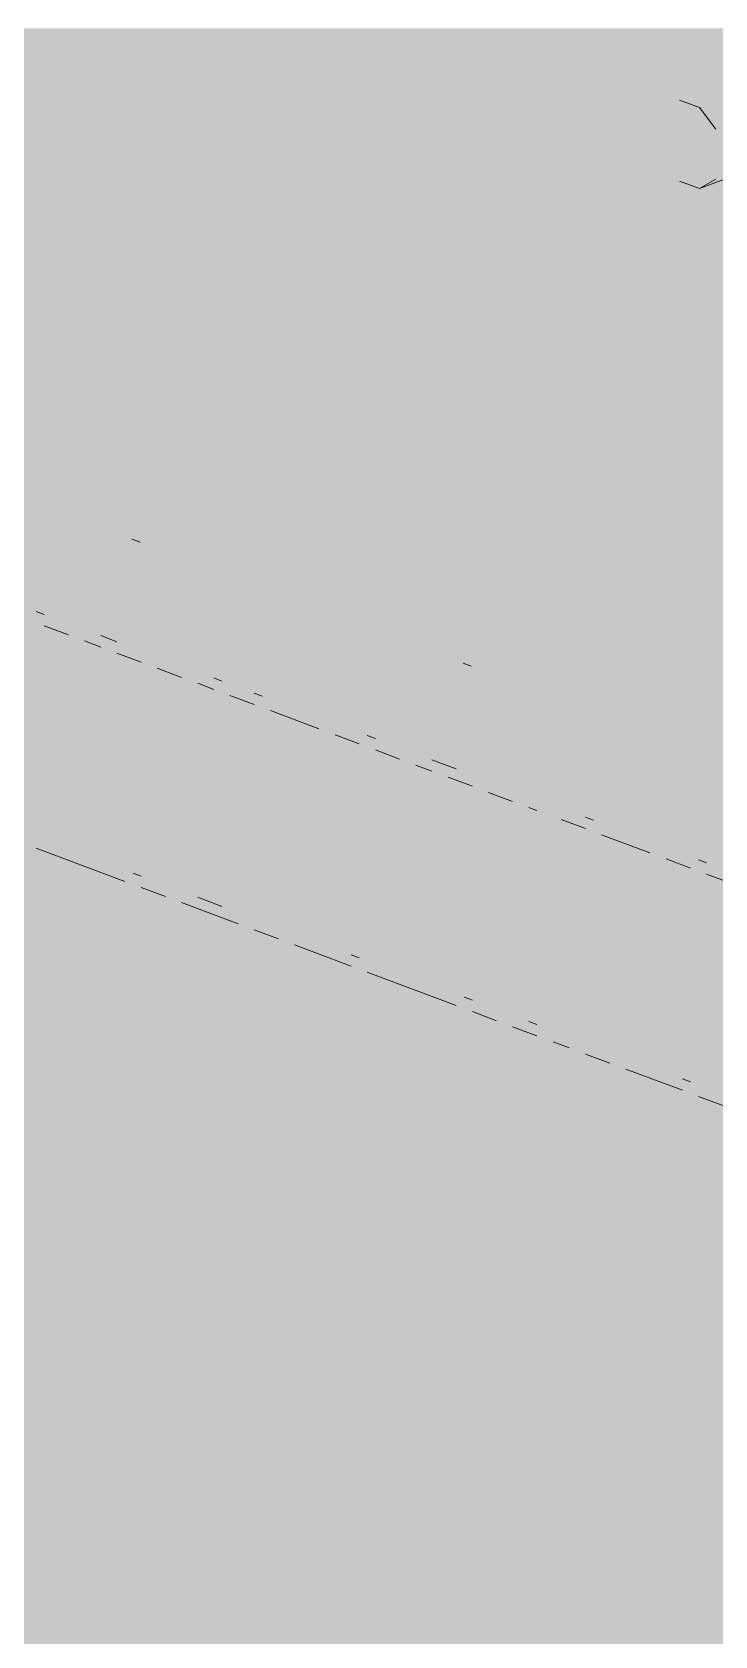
# Paper-space layout '03 3D Building and Roof' of a CAD drawing. Header units: millimetres. Extents: x 5 to 415, y 5 to 292.
# Drawn here: x 80.31 to 85.56, y 51.63 to 63.97 of the extents above; entities that cross this region are included whole.
import ezdxf

# ---------------------------------------------------------------- set-up
doc = ezdxf.new("R2010")
doc.units = ezdxf.units.MM
doc.layers.add('EXISTING', color=7, linetype='Continuous')
doc.layers.add('IMAGES', color=7, linetype='Continuous')

# ---------------------------------------------------------------- blocks, each defined once
blk = doc.blocks.new('SHEET_03')
at = {"layer": 'EXISTING', "color": 250, "lineweight": 9}
for p, q in [((85.445, 62.766), (109.12, 71.635)), ((85.445, 63.389), (85.29, 63.447)), ((85.57, 63.223), (85.445, 63.389)), ((85.29, 62.823), (85.445, 62.766)), ((85.445, 62.766), (85.57, 62.838)), ((81.138, 60.046), (81.076, 60.069)), ((80.338, 59.513), (80.4, 59.49)), ((80.587, 59.332), (80.4, 59.402)), ((80.835, 59.239), (80.711, 59.286)), ((80.835, 59.327), (80.96, 59.28)), ((81.146, 59.123), (80.96, 59.193)), ((83.687, 59.091), (83.625, 59.114)), ((81.457, 59.006), (81.271, 59.076)), ((81.706, 59.001), (81.768, 58.977)), ((81.706, 58.913), (81.582, 58.96)), ((82.017, 58.797), (81.83, 58.867)), ((82.017, 58.884), (82.079, 58.861)), ((82.514, 58.61), (82.141, 58.75)), ((82.825, 58.494), (82.639, 58.564)), ((82.887, 58.558), (82.949, 58.535)), ((83.136, 58.377), (82.949, 58.447)), ((83.385, 58.372), (83.571, 58.302)), ((83.385, 58.284), (83.26, 58.331)), ((83.696, 58.168), (83.509, 58.238)), ((84.006, 58.051), (83.82, 58.121)), ((84.193, 57.981), (84.131, 58.005)), ((84.566, 57.842), (84.38, 57.912)), ((84.566, 57.929), (84.628, 57.906)), ((85.063, 57.655), (84.69, 57.795)), ((81.022, 57.436), (80.338, 57.692)), ((81.084, 57.5), (81.146, 57.477)), ((85.374, 57.539), (85.188, 57.609)), ((85.437, 57.603), (85.499, 57.58)), ((81.333, 57.319), (81.146, 57.389)), ((85.685, 57.422), (85.499, 57.492)), ((81.892, 57.11), (81.457, 57.273)), ((81.582, 57.314), (81.768, 57.244)), ((82.203, 56.993), (82.017, 57.063)), ((82.763, 56.784), (82.328, 56.947)), ((82.763, 56.871), (82.825, 56.848)), ((83.571, 56.481), (82.887, 56.737)), ((83.633, 56.545), (83.696, 56.522)), ((83.882, 56.364), (83.696, 56.434)), ((84.193, 56.248), (84.006, 56.318)), ((84.131, 56.359), (84.193, 56.335)), ((84.442, 56.155), (84.317, 56.201)), ((84.753, 56.038), (84.566, 56.108)), ((85.312, 55.829), (84.877, 55.992)), ((85.312, 55.916), (85.374, 55.893)), ((86.12, 55.526), (85.437, 55.782))]:
    blk.add_line(p, q, dxfattribs=at)
at = {"layer": 'IMAGES', "color": 7}
for points in [[(71.676, 63.829), (85.899, 63.829), (71.676, 64), (85.899, 64)], [(72.018, 63.657), (85.213, 63.657), (72.018, 63.829), (85.213, 63.829)], [(85.213, 63.657), (85.385, 63.657), (85.213, 63.829), (85.385, 63.829)], [(85.385, 63.657), (85.556, 63.657), (85.385, 63.829), (85.556, 63.829)], [(85.556, 63.657), (85.727, 63.657), (85.556, 63.829), (85.727, 63.829)], [(72.532, 63.486), (85.213, 63.486), (72.532, 63.657), (85.213, 63.657)], [(85.213, 63.314), (85.385, 63.314), (85.213, 63.657), (85.385, 63.657)], [(85.385, 63.486), (85.556, 63.486), (85.385, 63.657), (85.556, 63.657)], [(85.556, 63.486), (85.727, 63.486), (85.556, 63.657), (85.727, 63.657)], [(73.047, 63.314), (85.042, 63.314), (73.047, 63.486), (85.042, 63.486)], [(85.042, 63.314), (85.213, 63.314), (85.042, 63.486), (85.213, 63.486)], [(85.385, 63.314), (85.556, 63.314), (85.385, 63.486), (85.556, 63.486)], [(85.556, 63.314), (85.727, 63.314), (85.556, 63.486), (85.727, 63.486)], [(73.389, 63.143), (84.871, 63.143), (73.389, 63.314), (84.871, 63.314)], [(84.871, 62.971), (85.042, 62.971), (84.871, 63.314), (85.042, 63.314)], [(85.042, 63.143), (85.213, 63.143), (85.042, 63.314), (85.213, 63.314)], [(85.213, 63.143), (85.385, 63.143), (85.213, 63.314), (85.385, 63.314)], [(85.385, 63.143), (86.07, 63.143), (85.385, 63.314), (86.07, 63.314)], [(73.732, 62.971), (84.871, 62.971), (73.732, 63.143), (84.871, 63.143)], [(85.042, 62.971), (85.213, 62.971), (85.042, 63.143), (85.213, 63.143)], [(85.213, 62.971), (85.556, 62.971), (85.213, 63.143), (85.556, 63.143)], [(85.556, 62.971), (85.899, 62.971), (85.556, 63.143), (85.899, 63.143)], [(73.903, 62.8), (84.871, 62.8), (73.903, 62.971), (84.871, 62.971)], [(84.871, 62.8), (85.042, 62.8), (84.871, 62.971), (85.042, 62.971)], [(85.042, 62.8), (85.385, 62.8), (85.042, 62.971), (85.385, 62.971)], [(85.385, 62.8), (85.556, 62.8), (85.385, 62.971), (85.556, 62.971)], [(85.556, 62.8), (85.727, 62.8), (85.556, 62.971), (85.727, 62.971)], [(74.76, 62.629), (85.042, 62.629), (74.76, 62.8), (85.042, 62.8)], [(85.042, 62.629), (85.213, 62.629), (85.042, 62.8), (85.213, 62.8)], [(85.213, 62.629), (85.385, 62.629), (85.213, 62.8), (85.385, 62.8)], [(85.385, 62.629), (85.899, 62.629), (85.385, 62.8), (85.899, 62.8)], [(75.446, 62.457), (85.213, 62.457), (75.446, 62.629), (85.213, 62.629)], [(85.213, 62.457), (85.385, 62.457), (85.213, 62.629), (85.385, 62.629)], [(85.385, 62.457), (85.556, 62.457), (85.385, 62.629), (85.556, 62.629)], [(85.556, 62.457), (85.899, 62.457), (85.556, 62.629), (85.899, 62.629)], [(75.617, 62.286), (94.296, 62.286), (75.617, 62.457), (94.296, 62.457)], [(76.302, 62.114), (93.781, 62.114), (76.302, 62.286), (93.781, 62.286)], [(76.645, 61.943), (93.267, 61.943), (76.645, 62.114), (93.267, 62.114)], [(76.988, 61.771), (92.925, 61.771), (76.988, 61.943), (92.925, 61.943)], [(77.502, 61.6), (92.411, 61.6), (77.502, 61.771), (92.411, 61.771)], [(78.187, 61.429), (92.068, 61.429), (78.187, 61.6), (92.068, 61.6)], [(78.359, 61.257), (91.725, 61.257), (78.359, 61.429), (91.725, 61.429)], [(78.873, 61.086), (91.04, 61.086), (78.873, 61.257), (91.04, 61.257)], [(79.216, 60.914), (90.697, 60.914), (79.216, 61.086), (90.697, 61.086)], [(79.901, 60.743), (90.011, 60.743), (79.901, 60.914), (90.011, 60.914)], [(80.244, 60.571), (80.415, 60.571), (80.244, 60.743), (80.415, 60.743)], [(80.415, 60.571), (89.84, 60.571), (80.415, 60.743), (89.84, 60.743)], [(80.244, 60.229), (80.415, 60.229), (80.244, 60.571), (80.415, 60.571)], [(80.415, 60.4), (80.586, 60.4), (80.415, 60.571), (80.586, 60.571)], [(80.586, 60.4), (80.758, 60.4), (80.586, 60.571), (80.758, 60.571)], [(80.758, 60.4), (89.326, 60.4), (80.758, 60.571), (89.326, 60.571)], [(80.415, 60.229), (80.586, 60.229), (80.415, 60.4), (80.586, 60.4)], [(80.586, 60.229), (80.758, 60.229), (80.586, 60.4), (80.758, 60.4)], [(80.758, 60.229), (80.929, 60.229), (80.758, 60.4), (80.929, 60.4)], [(80.929, 60.229), (81.101, 60.229), (80.929, 60.4), (81.101, 60.4)], [(81.101, 60.229), (81.272, 60.229), (81.101, 60.4), (81.272, 60.4)], [(81.272, 60.229), (88.641, 60.229), (81.272, 60.4), (88.641, 60.4)], [(80.244, 60.057), (80.415, 60.057), (80.244, 60.229), (80.415, 60.229)], [(80.415, 60.057), (80.586, 60.057), (80.415, 60.229), (80.586, 60.229)], [(80.586, 60.057), (80.929, 60.057), (80.586, 60.229), (80.929, 60.229)], [(80.929, 60.057), (81.101, 60.057), (80.929, 60.229), (81.101, 60.229)], [(81.101, 59.886), (81.272, 59.886), (81.101, 60.229), (81.272, 60.229)], [(81.272, 60.057), (81.443, 60.057), (81.272, 60.229), (81.443, 60.229)], [(81.443, 60.057), (88.641, 60.057), (81.443, 60.229), (88.641, 60.229)], [(79.73, 59.886), (80.586, 59.886), (79.73, 60.057), (80.586, 60.057)], [(80.586, 59.886), (80.758, 59.886), (80.586, 60.057), (80.758, 60.057)], [(80.758, 59.886), (81.101, 59.886), (80.758, 60.057), (81.101, 60.057)], [(81.272, 59.886), (81.443, 59.886), (81.272, 60.057), (81.443, 60.057)], [(81.443, 59.886), (81.615, 59.886), (81.443, 60.057), (81.615, 60.057)], [(81.615, 59.886), (81.786, 59.886), (81.615, 60.057), (81.786, 60.057)], [(81.786, 59.886), (81.957, 59.886), (81.786, 60.057), (81.957, 60.057)], [(81.957, 59.886), (82.129, 59.886), (81.957, 60.057), (82.129, 60.057)], [(82.129, 59.886), (87.955, 59.886), (82.129, 60.057), (87.955, 60.057)], [(80.244, 59.714), (81.101, 59.714), (80.244, 59.886), (81.101, 59.886)], [(81.101, 59.714), (81.272, 59.714), (81.101, 59.886), (81.272, 59.886)], [(81.272, 59.714), (81.615, 59.714), (81.272, 59.886), (81.615, 59.886)], [(81.615, 59.714), (81.786, 59.714), (81.615, 59.886), (81.786, 59.886)], [(81.786, 59.714), (81.957, 59.714), (81.786, 59.886), (81.957, 59.886)], [(81.957, 59.714), (82.129, 59.714), (81.957, 59.886), (82.129, 59.886)], [(82.129, 59.714), (82.471, 59.714), (82.129, 59.886), (82.471, 59.886)], [(82.471, 59.714), (82.643, 59.714), (82.471, 59.886), (82.643, 59.886)], [(82.643, 59.714), (87.784, 59.714), (82.643, 59.886), (87.784, 59.886)], [(80.244, 59.543), (80.586, 59.543), (80.244, 59.714), (80.586, 59.714)], [(80.586, 59.543), (80.758, 59.543), (80.586, 59.714), (80.758, 59.714)], [(80.758, 59.543), (81.615, 59.543), (80.758, 59.714), (81.615, 59.714)], [(81.615, 59.543), (81.786, 59.543), (81.615, 59.714), (81.786, 59.714)], [(81.786, 59.543), (81.957, 59.543), (81.786, 59.714), (81.957, 59.714)], [(81.957, 59.543), (82.129, 59.543), (81.957, 59.714), (82.129, 59.714)], [(82.129, 59.543), (82.3, 59.543), (82.129, 59.714), (82.3, 59.714)], [(82.3, 59.543), (82.471, 59.543), (82.3, 59.714), (82.471, 59.714)], [(82.471, 59.543), (82.643, 59.543), (82.471, 59.714), (82.643, 59.714)], [(82.643, 59.543), (82.814, 59.543), (82.643, 59.714), (82.814, 59.714)], [(82.814, 59.543), (82.986, 59.543), (82.814, 59.714), (82.986, 59.714)], [(82.986, 59.543), (86.927, 59.543), (82.986, 59.714), (86.927, 59.714)], [(80.072, 59.371), (80.586, 59.371), (80.072, 59.543), (80.586, 59.543)], [(80.586, 59.371), (80.758, 59.371), (80.586, 59.543), (80.758, 59.543)], [(80.758, 59.371), (80.929, 59.371), (80.758, 59.543), (80.929, 59.543)], [(80.929, 59.371), (81.957, 59.371), (80.929, 59.543), (81.957, 59.543)], [(81.957, 59.371), (82.129, 59.371), (81.957, 59.543), (82.129, 59.543)], [(82.129, 59.371), (82.643, 59.371), (82.129, 59.543), (82.643, 59.543)], [(82.643, 59.371), (82.814, 59.371), (82.643, 59.543), (82.814, 59.543)], [(82.814, 59.371), (82.986, 59.371), (82.814, 59.543), (82.986, 59.543)], [(82.986, 59.371), (83.157, 59.371), (82.986, 59.543), (83.157, 59.543)], [(83.157, 59.371), (83.5, 59.371), (83.157, 59.543), (83.5, 59.543)], [(83.5, 59.371), (86.413, 59.371), (83.5, 59.543), (86.413, 59.543)], [(80.244, 59.2), (80.415, 59.2), (80.244, 59.371), (80.415, 59.371)], [(80.415, 59.2), (80.758, 59.2), (80.415, 59.371), (80.758, 59.371)], [(80.758, 59.2), (80.929, 59.2), (80.758, 59.371), (80.929, 59.371)], [(80.929, 59.2), (81.101, 59.2), (80.929, 59.371), (81.101, 59.371)], [(81.101, 59.2), (81.272, 59.2), (81.101, 59.371), (81.272, 59.371)], [(81.272, 59.2), (81.615, 59.2), (81.272, 59.371), (81.615, 59.371)], [(81.615, 59.2), (82.814, 59.2), (81.615, 59.371), (82.814, 59.371)], [(82.814, 59.2), (83.157, 59.2), (82.814, 59.371), (83.157, 59.371)], [(83.157, 59.2), (83.328, 59.2), (83.157, 59.371), (83.328, 59.371)], [(83.328, 59.2), (83.5, 59.2), (83.328, 59.371), (83.5, 59.371)], [(83.5, 59.2), (83.671, 59.2), (83.5, 59.371), (83.671, 59.371)], [(83.671, 59.2), (83.842, 59.2), (83.671, 59.371), (83.842, 59.371)], [(83.842, 59.2), (84.014, 59.2), (83.842, 59.371), (84.014, 59.371)], [(84.014, 59.2), (84.185, 59.2), (84.014, 59.371), (84.185, 59.371)], [(84.185, 59.2), (86.07, 59.2), (84.185, 59.371), (86.07, 59.371)], [(80.072, 59.029), (80.415, 59.029), (80.072, 59.2), (80.415, 59.2)], [(80.415, 59.029), (80.586, 59.029), (80.415, 59.2), (80.586, 59.2)], [(80.586, 59.029), (80.758, 59.029), (80.586, 59.2), (80.758, 59.2)], [(80.758, 59.029), (80.929, 59.029), (80.758, 59.2), (80.929, 59.2)], [(80.929, 59.029), (81.272, 59.029), (80.929, 59.2), (81.272, 59.2)], [(81.272, 59.029), (81.615, 59.029), (81.272, 59.2), (81.615, 59.2)], [(81.615, 59.029), (81.786, 59.029), (81.615, 59.2), (81.786, 59.2)], [(81.786, 59.029), (81.957, 59.029), (81.786, 59.2), (81.957, 59.2)], [(81.957, 59.029), (82.129, 59.029), (81.957, 59.2), (82.129, 59.2)], [(82.129, 59.029), (82.814, 59.029), (82.129, 59.2), (82.814, 59.2)], [(82.814, 59.029), (82.986, 59.029), (82.814, 59.2), (82.986, 59.2)], [(82.986, 59.029), (83.157, 59.029), (82.986, 59.2), (83.157, 59.2)], [(83.157, 59.029), (83.328, 59.029), (83.157, 59.2), (83.328, 59.2)], [(83.328, 59.029), (83.5, 59.029), (83.328, 59.2), (83.5, 59.2)], [(83.5, 59.029), (83.671, 59.029), (83.5, 59.2), (83.671, 59.2)], [(83.671, 59.029), (83.842, 59.029), (83.671, 59.2), (83.842, 59.2)], [(83.842, 59.029), (84.014, 59.029), (83.842, 59.2), (84.014, 59.2)], [(84.014, 58.857), (84.185, 58.857), (84.014, 59.2), (84.185, 59.2)], [(84.185, 59.029), (84.356, 59.029), (84.185, 59.2), (84.356, 59.2)], [(84.356, 59.029), (85.556, 59.029), (84.356, 59.2), (85.556, 59.2)], [(85.556, 59.029), (86.07, 59.029), (85.556, 59.2), (86.07, 59.2)], [(78.53, 58.857), (80.586, 58.857), (78.53, 59.029), (80.586, 59.029)], [(80.586, 58.857), (80.758, 58.857), (80.586, 59.029), (80.758, 59.029)], [(80.758, 58.857), (80.929, 58.857), (80.758, 59.029), (80.929, 59.029)], [(80.929, 58.857), (81.101, 58.857), (80.929, 59.029), (81.101, 59.029)], [(81.101, 58.857), (81.272, 58.857), (81.101, 59.029), (81.272, 59.029)], [(81.272, 58.857), (81.615, 58.857), (81.272, 59.029), (81.615, 59.029)], [(81.615, 58.857), (81.786, 58.857), (81.615, 59.029), (81.786, 59.029)], [(81.786, 58.857), (81.957, 58.857), (81.786, 59.029), (81.957, 59.029)], [(81.957, 58.857), (82.129, 58.857), (81.957, 59.029), (82.129, 59.029)], [(82.129, 58.857), (82.3, 58.857), (82.129, 59.029), (82.3, 59.029)], [(82.3, 58.857), (82.471, 58.857), (82.3, 59.029), (82.471, 59.029)], [(82.471, 58.857), (83.842, 58.857), (82.471, 59.029), (83.842, 59.029)], [(83.842, 58.857), (84.014, 58.857), (83.842, 59.029), (84.014, 59.029)], [(84.185, 58.857), (84.356, 58.857), (84.185, 59.029), (84.356, 59.029)], [(84.356, 58.857), (84.528, 58.857), (84.356, 59.029), (84.528, 59.029)], [(84.528, 58.857), (84.699, 58.857), (84.528, 59.029), (84.699, 59.029)], [(84.699, 58.686), (84.871, 58.686), (84.699, 59.029), (84.871, 59.029)], [(84.871, 58.857), (85.213, 58.857), (84.871, 59.029), (85.213, 59.029)], [(85.213, 58.857), (85.385, 58.857), (85.213, 59.029), (85.385, 59.029)], [(85.385, 58.857), (85.556, 58.857), (85.385, 59.029), (85.556, 59.029)], [(85.556, 58.857), (85.899, 58.857), (85.556, 59.029), (85.899, 59.029)], [(79.044, 58.686), (80.929, 58.686), (79.044, 58.857), (80.929, 58.857)], [(80.929, 58.686), (81.272, 58.686), (80.929, 58.857), (81.272, 58.857)], [(81.272, 58.686), (81.443, 58.686), (81.272, 58.857), (81.443, 58.857)], [(81.443, 58.686), (81.615, 58.686), (81.443, 58.857), (81.615, 58.857)], [(81.615, 58.686), (81.786, 58.686), (81.615, 58.857), (81.786, 58.857)], [(81.786, 58.686), (81.957, 58.686), (81.786, 58.857), (81.957, 58.857)], [(81.957, 58.686), (82.129, 58.686), (81.957, 58.857), (82.129, 58.857)], [(82.129, 58.686), (82.3, 58.686), (82.129, 58.857), (82.3, 58.857)], [(82.3, 58.686), (82.471, 58.686), (82.3, 58.857), (82.471, 58.857)], [(82.471, 58.686), (82.643, 58.686), (82.471, 58.857), (82.643, 58.857)], [(82.643, 58.686), (82.814, 58.686), (82.643, 58.857), (82.814, 58.857)], [(82.814, 58.686), (83.157, 58.686), (82.814, 58.857), (83.157, 58.857)], [(83.157, 58.686), (84.014, 58.686), (83.157, 58.857), (84.014, 58.857)], [(84.014, 58.686), (84.185, 58.686), (84.014, 58.857), (84.185, 58.857)], [(84.185, 58.686), (84.356, 58.686), (84.185, 58.857), (84.356, 58.857)], [(84.356, 58.686), (84.528, 58.686), (84.356, 58.857), (84.528, 58.857)], [(84.528, 58.686), (84.699, 58.686), (84.528, 58.857), (84.699, 58.857)], [(84.871, 58.514), (85.213, 58.514), (84.871, 58.857), (85.213, 58.857)], [(85.213, 58.686), (85.385, 58.686), (85.213, 58.857), (85.385, 58.857)], [(85.385, 58.514), (85.556, 58.514), (85.385, 58.857), (85.556, 58.857)], [(85.556, 58.686), (85.899, 58.686), (85.556, 58.857), (85.899, 58.857)], [(79.387, 58.514), (81.443, 58.514), (79.387, 58.686), (81.443, 58.686)], [(81.443, 58.514), (81.615, 58.514), (81.443, 58.686), (81.615, 58.686)], [(81.615, 58.514), (82.129, 58.514), (81.615, 58.686), (82.129, 58.686)], [(82.129, 58.514), (82.3, 58.514), (82.129, 58.686), (82.3, 58.686)], [(82.3, 58.514), (82.814, 58.514), (82.3, 58.686), (82.814, 58.686)], [(82.814, 58.514), (82.986, 58.514), (82.814, 58.686), (82.986, 58.686)], [(82.986, 58.514), (83.157, 58.514), (82.986, 58.686), (83.157, 58.686)], [(83.157, 58.514), (83.328, 58.514), (83.157, 58.686), (83.328, 58.686)], [(83.328, 58.514), (83.5, 58.514), (83.328, 58.686), (83.5, 58.686)], [(83.5, 58.514), (83.671, 58.514), (83.5, 58.686), (83.671, 58.686)], [(83.671, 58.514), (84.185, 58.514), (83.671, 58.686), (84.185, 58.686)], [(84.185, 58.514), (84.356, 58.514), (84.185, 58.686), (84.356, 58.686)], [(84.356, 58.514), (84.699, 58.514), (84.356, 58.686), (84.699, 58.686)], [(84.699, 58.514), (84.871, 58.514), (84.699, 58.686), (84.871, 58.686)], [(85.213, 58.514), (85.385, 58.514), (85.213, 58.686), (85.385, 58.686)], [(85.556, 58.514), (85.899, 58.514), (85.556, 58.686), (85.899, 58.686)], [(79.901, 58.343), (82.129, 58.343), (79.901, 58.514), (82.129, 58.514)], [(82.129, 58.343), (82.3, 58.343), (82.129, 58.514), (82.3, 58.514)], [(82.3, 58.343), (82.471, 58.343), (82.3, 58.514), (82.471, 58.514)], [(82.471, 58.343), (82.643, 58.343), (82.471, 58.514), (82.643, 58.514)], [(82.643, 58.343), (82.814, 58.343), (82.643, 58.514), (82.814, 58.514)], [(82.814, 58.343), (83.157, 58.343), (82.814, 58.514), (83.157, 58.514)], [(83.157, 58.343), (83.5, 58.343), (83.157, 58.514), (83.5, 58.514)], [(83.5, 58.343), (83.671, 58.343), (83.5, 58.514), (83.671, 58.514)], [(83.671, 58.343), (83.842, 58.343), (83.671, 58.514), (83.842, 58.514)], [(83.842, 58.343), (84.356, 58.343), (83.842, 58.514), (84.356, 58.514)], [(84.356, 58.343), (84.528, 58.343), (84.356, 58.514), (84.528, 58.514)], [(84.528, 58.343), (84.699, 58.343), (84.528, 58.514), (84.699, 58.514)], [(84.699, 58.343), (84.871, 58.343), (84.699, 58.514), (84.871, 58.514)], [(84.871, 58.343), (85.213, 58.343), (84.871, 58.514), (85.213, 58.514)], [(85.213, 58.343), (85.385, 58.343), (85.213, 58.514), (85.385, 58.514)], [(85.385, 58.171), (85.556, 58.171), (85.385, 58.514), (85.556, 58.514)], [(85.556, 58.171), (85.727, 58.171), (85.556, 58.514), (85.727, 58.514)], [(80.244, 58.171), (80.415, 58.171), (80.244, 58.343), (80.415, 58.343)], [(80.415, 58.171), (82.3, 58.171), (80.415, 58.343), (82.3, 58.343)], [(82.3, 58.171), (82.643, 58.171), (82.3, 58.343), (82.643, 58.343)], [(82.643, 58.171), (82.814, 58.171), (82.643, 58.343), (82.814, 58.343)], [(82.814, 58.171), (82.986, 58.171), (82.814, 58.343), (82.986, 58.343)], [(82.986, 58.171), (83.157, 58.171), (82.986, 58.343), (83.157, 58.343)], [(83.157, 58.171), (83.328, 58.171), (83.157, 58.343), (83.328, 58.343)], [(83.328, 58.171), (83.5, 58.171), (83.328, 58.343), (83.5, 58.343)], [(83.5, 58.171), (83.671, 58.171), (83.5, 58.343), (83.671, 58.343)], [(83.671, 58.171), (83.842, 58.171), (83.671, 58.343), (83.842, 58.343)], [(83.842, 58.171), (84.528, 58.171), (83.842, 58.343), (84.528, 58.343)], [(84.528, 58.171), (84.699, 58.171), (84.528, 58.343), (84.699, 58.343)], [(84.699, 58.171), (85.385, 58.171), (84.699, 58.343), (85.385, 58.343)], [(80.244, 57.829), (80.415, 57.829), (80.244, 58.171), (80.415, 58.171)], [(80.415, 58), (80.758, 58), (80.415, 58.171), (80.758, 58.171)], [(80.758, 58), (82.814, 58), (80.758, 58.171), (82.814, 58.171)], [(82.814, 58), (82.986, 58), (82.814, 58.171), (82.986, 58.171)], [(82.986, 58), (83.328, 58), (82.986, 58.171), (83.328, 58.171)], [(83.328, 58), (83.5, 58), (83.328, 58.171), (83.5, 58.171)], [(83.5, 58), (83.671, 58), (83.5, 58.171), (83.671, 58.171)], [(83.671, 58), (84.185, 58), (83.671, 58.171), (84.185, 58.171)], [(84.185, 58), (84.356, 58), (84.185, 58.171), (84.356, 58.171)], [(84.356, 58), (84.871, 58), (84.356, 58.171), (84.871, 58.171)], [(84.871, 58), (85.556, 58), (84.871, 58.171), (85.556, 58.171)], [(85.556, 58), (85.727, 58), (85.556, 58.171), (85.727, 58.171)], [(80.415, 57.829), (80.586, 57.829), (80.415, 58), (80.586, 58)], [(80.586, 57.829), (80.929, 57.829), (80.586, 58), (80.929, 58)], [(80.929, 57.829), (81.101, 57.829), (80.929, 58), (81.101, 58)], [(81.101, 57.829), (81.272, 57.829), (81.101, 58), (81.272, 58)], [(81.272, 57.829), (83.328, 57.829), (81.272, 58), (83.328, 58)], [(83.328, 57.829), (83.5, 57.829), (83.328, 58), (83.5, 58)], [(83.5, 57.829), (83.671, 57.829), (83.5, 58), (83.671, 58)], [(83.671, 57.829), (83.842, 57.829), (83.671, 58), (83.842, 58)], [(83.842, 57.829), (84.014, 57.829), (83.842, 58), (84.014, 58)], [(84.014, 57.829), (84.185, 57.829), (84.014, 58), (84.185, 58)], [(84.185, 57.829), (84.356, 57.829), (84.185, 58), (84.356, 58)], [(84.356, 57.829), (84.528, 57.829), (84.356, 58), (84.528, 58)], [(84.528, 57.829), (84.699, 57.829), (84.528, 58), (84.699, 58)], [(84.699, 57.829), (84.871, 57.829), (84.699, 58), (84.871, 58)], [(84.871, 57.829), (85.042, 57.829), (84.871, 58), (85.042, 58)], [(85.042, 57.829), (85.899, 57.829), (85.042, 58), (85.899, 58)], [(80.244, 57.657), (80.586, 57.657), (80.244, 57.829), (80.586, 57.829)], [(80.586, 57.657), (80.758, 57.657), (80.586, 57.829), (80.758, 57.829)], [(80.758, 57.657), (80.929, 57.657), (80.758, 57.829), (80.929, 57.829)], [(80.929, 57.657), (81.272, 57.657), (80.929, 57.829), (81.272, 57.829)], [(81.272, 57.657), (81.443, 57.657), (81.272, 57.829), (81.443, 57.829)], [(81.443, 57.657), (81.615, 57.657), (81.443, 57.829), (81.615, 57.829)], [(81.615, 57.657), (83.671, 57.657), (81.615, 57.829), (83.671, 57.829)], [(83.671, 57.657), (83.842, 57.657), (83.671, 57.829), (83.842, 57.829)], [(83.842, 57.657), (84.356, 57.657), (83.842, 57.829), (84.356, 57.829)], [(84.356, 57.657), (84.528, 57.657), (84.356, 57.829), (84.528, 57.829)], [(84.528, 57.657), (84.699, 57.657), (84.528, 57.829), (84.699, 57.829)], [(84.699, 57.657), (84.871, 57.657), (84.699, 57.829), (84.871, 57.829)], [(84.871, 57.486), (85.042, 57.486), (84.871, 57.829), (85.042, 57.829)], [(85.042, 57.657), (85.385, 57.657), (85.042, 57.829), (85.385, 57.829)], [(85.385, 57.657), (85.556, 57.657), (85.385, 57.829), (85.556, 57.829)], [(85.556, 57.657), (85.727, 57.657), (85.556, 57.829), (85.727, 57.829)], [(80.244, 57.486), (80.415, 57.486), (80.244, 57.657), (80.415, 57.657)], [(80.415, 57.486), (80.586, 57.486), (80.415, 57.657), (80.586, 57.657)], [(80.586, 57.314), (80.929, 57.314), (80.586, 57.657), (80.929, 57.657)], [(80.929, 57.486), (81.272, 57.486), (80.929, 57.657), (81.272, 57.657)], [(81.272, 57.486), (82.129, 57.486), (81.272, 57.657), (82.129, 57.657)], [(82.129, 57.314), (82.3, 57.314), (82.129, 57.657), (82.3, 57.657)], [(82.3, 57.486), (82.643, 57.486), (82.3, 57.657), (82.643, 57.657)], [(82.643, 57.486), (84.356, 57.486), (82.643, 57.657), (84.356, 57.657)], [(84.356, 57.486), (84.699, 57.486), (84.356, 57.657), (84.699, 57.657)], [(84.699, 57.486), (84.871, 57.486), (84.699, 57.657), (84.871, 57.657)], [(85.042, 57.486), (85.556, 57.486), (85.042, 57.657), (85.556, 57.657)], [(85.556, 57.486), (85.727, 57.486), (85.556, 57.657), (85.727, 57.657)], [(80.072, 57.314), (80.415, 57.314), (80.072, 57.486), (80.415, 57.486)], [(80.415, 57.314), (80.586, 57.314), (80.415, 57.486), (80.586, 57.486)], [(80.929, 57.314), (81.272, 57.314), (80.929, 57.486), (81.272, 57.486)], [(81.272, 57.314), (81.443, 57.314), (81.272, 57.486), (81.443, 57.486)], [(81.443, 57.314), (81.786, 57.314), (81.443, 57.486), (81.786, 57.486)], [(81.786, 57.314), (81.957, 57.314), (81.786, 57.486), (81.957, 57.486)], [(81.957, 57.314), (82.129, 57.314), (81.957, 57.486), (82.129, 57.486)], [(82.3, 57.314), (82.471, 57.314), (82.3, 57.486), (82.471, 57.486)], [(82.471, 57.314), (82.643, 57.314), (82.471, 57.486), (82.643, 57.486)], [(82.643, 57.314), (82.814, 57.314), (82.643, 57.486), (82.814, 57.486)], [(82.814, 57.314), (84.699, 57.314), (82.814, 57.486), (84.699, 57.486)], [(84.699, 57.314), (84.871, 57.314), (84.699, 57.486), (84.871, 57.486)], [(84.871, 57.314), (85.213, 57.314), (84.871, 57.486), (85.213, 57.486)], [(85.213, 57.314), (85.385, 57.314), (85.213, 57.486), (85.385, 57.486)], [(85.385, 57.314), (85.556, 57.314), (85.385, 57.486), (85.556, 57.486)], [(85.556, 57.314), (85.727, 57.314), (85.556, 57.486), (85.727, 57.486)], [(66.706, 57.143), (80.586, 57.143), (66.706, 57.314), (80.586, 57.314)], [(80.586, 57.143), (80.929, 57.143), (80.586, 57.314), (80.929, 57.314)], [(80.929, 57.143), (81.101, 57.143), (80.929, 57.314), (81.101, 57.314)], [(81.101, 57.143), (81.443, 57.143), (81.101, 57.314), (81.443, 57.314)], [(81.443, 57.143), (81.786, 57.143), (81.443, 57.314), (81.786, 57.314)], [(81.786, 57.143), (81.957, 57.143), (81.786, 57.314), (81.957, 57.314)], [(81.957, 57.143), (82.129, 57.143), (81.957, 57.314), (82.129, 57.314)], [(82.129, 57.143), (82.3, 57.143), (82.129, 57.314), (82.3, 57.314)], [(82.3, 57.143), (82.643, 57.143), (82.3, 57.314), (82.643, 57.314)], [(82.643, 57.143), (82.986, 57.143), (82.643, 57.314), (82.986, 57.314)], [(82.986, 57.143), (83.157, 57.143), (82.986, 57.314), (83.157, 57.314)], [(83.157, 57.143), (85.213, 57.143), (83.157, 57.314), (85.213, 57.314)], [(85.213, 57.143), (85.727, 57.143), (85.213, 57.314), (85.727, 57.314)], [(66.706, 56.971), (81.101, 56.971), (66.706, 57.143), (81.101, 57.143)], [(81.101, 56.971), (81.443, 56.971), (81.101, 57.143), (81.443, 57.143)], [(81.443, 56.971), (81.615, 56.971), (81.443, 57.143), (81.615, 57.143)], [(81.615, 56.971), (81.786, 56.971), (81.615, 57.143), (81.786, 57.143)], [(81.786, 56.971), (81.957, 56.971), (81.786, 57.143), (81.957, 57.143)], [(81.957, 56.971), (82.3, 56.971), (81.957, 57.143), (82.3, 57.143)], [(82.3, 56.971), (82.471, 56.971), (82.3, 57.143), (82.471, 57.143)], [(82.471, 56.971), (82.814, 56.971), (82.471, 57.143), (82.814, 57.143)], [(82.814, 56.971), (83.5, 56.971), (82.814, 57.143), (83.5, 57.143)], [(83.5, 56.971), (85.727, 56.971), (83.5, 57.143), (85.727, 57.143)], [(66.706, 56.8), (81.443, 56.8), (66.706, 56.971), (81.443, 56.971)], [(81.443, 56.8), (81.786, 56.8), (81.443, 56.971), (81.786, 56.971)], [(81.786, 56.8), (81.957, 56.8), (81.786, 56.971), (81.957, 56.971)], [(81.957, 56.8), (82.129, 56.8), (81.957, 56.971), (82.129, 56.971)], [(82.129, 56.8), (82.3, 56.8), (82.129, 56.971), (82.3, 56.971)], [(82.3, 56.8), (82.471, 56.8), (82.3, 56.971), (82.471, 56.971)], [(82.471, 56.8), (82.814, 56.8), (82.471, 56.971), (82.814, 56.971)], [(82.814, 56.8), (82.986, 56.8), (82.814, 56.971), (82.986, 56.971)], [(82.986, 56.8), (83.157, 56.8), (82.986, 56.971), (83.157, 56.971)], [(83.157, 56.8), (83.671, 56.8), (83.157, 56.971), (83.671, 56.971)], [(83.671, 56.8), (83.842, 56.8), (83.671, 56.971), (83.842, 56.971)], [(83.842, 56.8), (84.014, 56.8), (83.842, 56.971), (84.014, 56.971)], [(84.014, 56.8), (86.07, 56.8), (84.014, 56.971), (86.07, 56.971)], [(66.706, 56.629), (81.957, 56.629), (66.706, 56.8), (81.957, 56.8)], [(81.957, 56.629), (82.3, 56.629), (81.957, 56.8), (82.3, 56.8)], [(82.3, 56.629), (82.471, 56.629), (82.3, 56.8), (82.471, 56.8)], [(82.471, 56.629), (82.643, 56.629), (82.471, 56.8), (82.643, 56.8)], [(82.643, 56.629), (82.814, 56.629), (82.643, 56.8), (82.814, 56.8)], [(82.814, 56.629), (83.157, 56.629), (82.814, 56.8), (83.157, 56.8)], [(83.157, 56.629), (83.842, 56.629), (83.157, 56.8), (83.842, 56.8)], [(83.842, 56.629), (84.014, 56.629), (83.842, 56.8), (84.014, 56.8)], [(84.014, 56.629), (84.356, 56.629), (84.014, 56.8), (84.356, 56.8)], [(84.356, 56.629), (84.528, 56.629), (84.356, 56.8), (84.528, 56.8)], [(84.528, 56.629), (84.871, 56.629), (84.528, 56.8), (84.871, 56.8)], [(84.871, 56.629), (85.042, 56.629), (84.871, 56.8), (85.042, 56.8)], [(85.042, 56.629), (86.584, 56.629), (85.042, 56.8), (86.584, 56.8)], [(66.706, 56.457), (82.471, 56.457), (66.706, 56.629), (82.471, 56.629)], [(82.471, 56.457), (82.643, 56.457), (82.471, 56.629), (82.643, 56.629)], [(82.643, 56.457), (82.814, 56.457), (82.643, 56.629), (82.814, 56.629)], [(82.814, 56.457), (82.986, 56.457), (82.814, 56.629), (82.986, 56.629)], [(82.986, 56.457), (83.157, 56.457), (82.986, 56.629), (83.157, 56.629)], [(83.157, 56.457), (83.5, 56.457), (83.157, 56.629), (83.5, 56.629)], [(83.5, 56.457), (83.842, 56.457), (83.5, 56.629), (83.842, 56.629)], [(83.842, 56.457), (84.014, 56.457), (83.842, 56.629), (84.014, 56.629)], [(84.014, 56.457), (84.185, 56.457), (84.014, 56.629), (84.185, 56.629)], [(84.185, 56.457), (84.356, 56.457), (84.185, 56.629), (84.356, 56.629)], [(84.356, 56.457), (84.699, 56.457), (84.356, 56.629), (84.699, 56.629)], [(84.699, 56.457), (84.871, 56.457), (84.699, 56.629), (84.871, 56.629)], [(84.871, 56.457), (85.042, 56.457), (84.871, 56.629), (85.042, 56.629)], [(85.042, 56.286), (85.213, 56.286), (85.042, 56.629), (85.213, 56.629)], [(85.213, 56.457), (85.385, 56.457), (85.213, 56.629), (85.385, 56.629)], [(85.385, 56.457), (86.927, 56.457), (85.385, 56.629), (86.927, 56.629)], [(66.706, 56.286), (82.814, 56.286), (66.706, 56.457), (82.814, 56.457)], [(82.814, 56.286), (82.986, 56.286), (82.814, 56.457), (82.986, 56.457)], [(82.986, 56.286), (83.157, 56.286), (82.986, 56.457), (83.157, 56.457)], [(83.157, 56.286), (83.328, 56.286), (83.157, 56.457), (83.328, 56.457)], [(83.328, 56.286), (83.5, 56.286), (83.328, 56.457), (83.5, 56.457)], [(83.5, 56.286), (83.671, 56.286), (83.5, 56.457), (83.671, 56.457)], [(83.671, 56.286), (83.842, 56.286), (83.671, 56.457), (83.842, 56.457)], [(83.842, 56.286), (84.185, 56.286), (83.842, 56.457), (84.185, 56.457)], [(84.185, 56.286), (84.356, 56.286), (84.185, 56.457), (84.356, 56.457)], [(84.356, 56.286), (84.528, 56.286), (84.356, 56.457), (84.528, 56.457)], [(84.528, 56.286), (84.699, 56.286), (84.528, 56.457), (84.699, 56.457)], [(84.699, 56.286), (84.871, 56.286), (84.699, 56.457), (84.871, 56.457)], [(84.871, 56.286), (85.042, 56.286), (84.871, 56.457), (85.042, 56.457)], [(85.213, 56.286), (87.441, 56.286), (85.213, 56.457), (87.441, 56.457)], [(66.706, 56.114), (83.328, 56.114), (66.706, 56.286), (83.328, 56.286)], [(83.328, 56.114), (83.5, 56.114), (83.328, 56.286), (83.5, 56.286)], [(83.5, 56.114), (83.671, 56.114), (83.5, 56.286), (83.671, 56.286)], [(83.671, 56.114), (83.842, 56.114), (83.671, 56.286), (83.842, 56.286)], [(83.842, 56.114), (84.014, 56.114), (83.842, 56.286), (84.014, 56.286)], [(84.014, 56.114), (84.528, 56.114), (84.014, 56.286), (84.528, 56.286)], [(84.528, 56.114), (84.871, 56.114), (84.528, 56.286), (84.871, 56.286)], [(84.871, 56.114), (85.042, 56.114), (84.871, 56.286), (85.042, 56.286)], [(85.042, 56.114), (85.385, 56.114), (85.042, 56.286), (85.385, 56.286)], [(85.385, 56.114), (85.556, 56.114), (85.385, 56.286), (85.556, 56.286)], [(85.556, 55.943), (85.727, 55.943), (85.556, 56.286), (85.727, 56.286)], [(66.706, 55.943), (83.671, 55.943), (66.706, 56.114), (83.671, 56.114)], [(83.671, 55.943), (84.014, 55.943), (83.671, 56.114), (84.014, 56.114)], [(84.014, 55.943), (84.185, 55.943), (84.014, 56.114), (84.185, 56.114)], [(84.185, 55.943), (84.356, 55.943), (84.185, 56.114), (84.356, 56.114)], [(84.356, 55.943), (84.528, 55.943), (84.356, 56.114), (84.528, 56.114)], [(84.528, 55.943), (84.871, 55.943), (84.528, 56.114), (84.871, 56.114)], [(84.871, 55.943), (85.042, 55.943), (84.871, 56.114), (85.042, 56.114)], [(85.042, 55.943), (85.385, 55.943), (85.042, 56.114), (85.385, 56.114)], [(85.385, 55.943), (85.556, 55.943), (85.385, 56.114), (85.556, 56.114)], [(66.706, 55.771), (84.185, 55.771), (66.706, 55.943), (84.185, 55.943)], [(84.185, 55.771), (84.356, 55.771), (84.185, 55.943), (84.356, 55.943)], [(84.356, 55.771), (84.528, 55.771), (84.356, 55.943), (84.528, 55.943)], [(84.528, 55.771), (84.699, 55.771), (84.528, 55.943), (84.699, 55.943)], [(84.699, 55.771), (84.871, 55.771), (84.699, 55.943), (84.871, 55.943)], [(84.871, 55.771), (85.213, 55.771), (84.871, 55.943), (85.213, 55.943)], [(85.213, 55.771), (85.385, 55.771), (85.213, 55.943), (85.385, 55.943)], [(85.385, 55.771), (85.727, 55.771), (85.385, 55.943), (85.727, 55.943)], [(66.706, 55.6), (84.699, 55.6), (66.706, 55.771), (84.699, 55.771)], [(84.699, 55.6), (84.871, 55.6), (84.699, 55.771), (84.871, 55.771)], [(84.871, 55.6), (85.042, 55.6), (84.871, 55.771), (85.042, 55.771)], [(85.042, 55.6), (85.213, 55.6), (85.042, 55.771), (85.213, 55.771)], [(85.213, 55.6), (85.385, 55.6), (85.213, 55.771), (85.385, 55.771)], [(85.385, 55.6), (85.556, 55.6), (85.385, 55.771), (85.556, 55.771)], [(85.556, 55.6), (85.899, 55.6), (85.556, 55.771), (85.899, 55.771)], [(66.706, 55.429), (85.042, 55.429), (66.706, 55.6), (85.042, 55.6)], [(85.042, 55.429), (85.213, 55.429), (85.042, 55.6), (85.213, 55.6)], [(85.213, 55.429), (85.556, 55.429), (85.213, 55.6), (85.556, 55.6)], [(85.556, 55.429), (85.727, 55.429), (85.556, 55.6), (85.727, 55.6)], [(66.706, 55.257), (85.556, 55.257), (66.706, 55.429), (85.556, 55.429)], [(85.556, 55.257), (85.727, 55.257), (85.556, 55.429), (85.727, 55.429)], [(66.706, 55.086), (86.07, 55.086), (66.706, 55.257), (86.07, 55.257)], [(66.706, 54.914), (86.413, 54.914), (66.706, 55.086), (86.413, 55.086)], [(66.706, 54.743), (86.927, 54.743), (66.706, 54.914), (86.927, 54.914)], [(66.706, 54.571), (87.27, 54.571), (66.706, 54.743), (87.27, 54.743)], [(66.706, 54.4), (87.955, 54.4), (66.706, 54.571), (87.955, 54.571)], [(66.706, 54.229), (88.469, 54.229), (66.706, 54.4), (88.469, 54.4)], [(66.706, 54.057), (88.641, 54.057), (66.706, 54.229), (88.641, 54.229)], [(66.706, 53.886), (89.326, 53.886), (66.706, 54.057), (89.326, 54.057)], [(66.706, 53.714), (89.669, 53.714), (66.706, 53.886), (89.669, 53.886)], [(66.706, 53.543), (90.183, 53.543), (66.706, 53.714), (90.183, 53.714)], [(66.706, 53.371), (90.697, 53.371), (66.706, 53.543), (90.697, 53.543)], [(66.706, 53.2), (91.04, 53.2), (66.706, 53.371), (91.04, 53.371)], [(66.706, 53.029), (91.554, 53.029), (66.706, 53.2), (91.554, 53.2)], [(66.706, 52.857), (91.896, 52.857), (66.706, 53.029), (91.896, 53.029)], [(66.706, 52.686), (92.411, 52.686), (66.706, 52.857), (92.411, 52.857)], [(66.706, 52.514), (93.096, 52.514), (66.706, 52.686), (93.096, 52.686)], [(66.706, 52.343), (93.267, 52.343), (66.706, 52.514), (93.267, 52.514)], [(66.706, 52.171), (93.781, 52.171), (66.706, 52.343), (93.781, 52.343)], [(66.706, 52), (94.296, 52), (66.706, 52.171), (94.296, 52.171)], [(66.706, 45.657), (94.467, 45.657), (66.706, 52), (94.467, 52)]]:
    blk.add_solid(points, dxfattribs=at)

psp = doc.layouts.new('03 3D Building and Roof')

# ---------------------------------------------------------------- block references
psp.add_blockref('SHEET_03', (0, 0))

doc.saveas('drawing.dxf')
